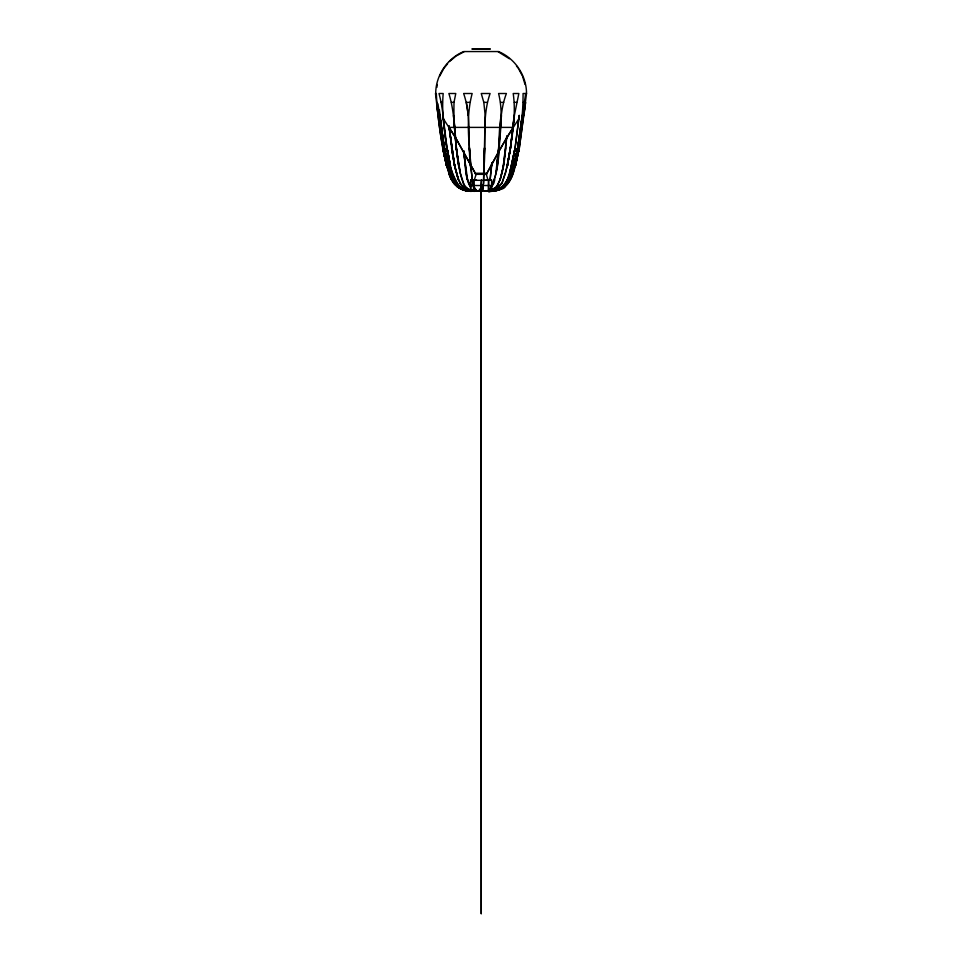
<?xml version="1.0" encoding="UTF-8"?>
<svg xmlns="http://www.w3.org/2000/svg" width="962" height="962" viewBox="0 0 962 962"><rect width="100%" height="100%" fill="white"/><g stroke="black" fill="none" stroke-linecap="round" stroke-linejoin="round"><path stroke-width="1.44" d="M481.253 442.448L481.253 342.821M488.323 190.981L488.371 180.098M488.744 190.981L488.78 180.098M484.114 165.909C486.075 141.835 481.962 116.691 490.103 93.506L481.253 93.506L483.814 102.369L485.173 115.44L483.658 183.225L482.046 190.849L482.828 189.298M483.91 165.861L484.499 147.871L483.417 183.225L482.323 190.716M514.369 115.452L510.509 147.895L507.383 165.897C510.978 142.051 516.69 117.665 513.203 93.506L518.843 93.506L514.357 115.44L510.509 147.895L507.407 165.909L502.104 183.225L495.983 189.298M491.75 165.861L491.919 162.867L490.187 179.569M491.75 163.131L490.031 179.641M491.558 165.897L491.75 163.131M501.491 115.452L496.969 165.897C498.665 141.931 504.521 117.232 498.581 93.506L506.409 93.506C494.769 123.737 505.218 160.69 490.103 189.298M489.802 189.298C502.368 167.508 496.669 139.334 501.226 115.44M511.904 172.739C518.722 146.982 523.184 120.214 523.063 93.506L526.527 93.506C526.515 75.529 515.103 58.454 498.496 51.551L463.732 51.563C447.126 58.454 435.714 75.529 435.702 93.506M496.632 186.748L490.56 190.777L487.542 190.921L490.596 190.801L496.645 186.76L500.252 179.569L503.33 165.897L506.746 136.099M506.926 136.075C504.737 153.03 505.206 171.525 496.56 186.772M470.406 165.849C467.736 141.811 471.657 116.715 463.636 93.506L472.162 93.506C464.61 121.465 470.286 151.154 472.114 179.629C473.076 183.526 473.184 188.143 476.683 190.777L478.21 190.933L476.491 190.716L473.508 186.76L470.406 165.861M450.312 165.849C446.031 142.075 441.053 117.761 443.193 93.506L438.985 93.506C447.558 123.93 441.366 159.908 459.752 186.772C463.287 189.358 467.424 191.39 471.909 190.933C466.919 191.51 462.193 189.706 458.225 186.772M482.563 189.298L482.816 186.76M436.904 87.374L437.193 84.464M526.527 93.506L519.372 147.859L513.263 172.739M523.929 115.44L525.577 102.357L519.288 147.895L515.416 165.909L519.288 147.895C515.536 160.846 515.464 176.996 504.846 186.772M498.845 147.859L495.851 172.739M514.165 115.44L510.461 147.859L507.383 165.897M503.33 165.897L505.747 147.895M522.198 115.44L517.712 147.859L513.912 165.909L517.688 147.895L525.649 93.506M522.282 115.44L517.688 147.895L513.888 165.897M507.347 179.569C504.906 185.053 500.192 189.358 494.276 190.753C489.225 191.017 489.249 190.813 494.288 190.729C512.265 185.702 511.147 162.193 515.247 147.871L511.676 165.897L507.395 179.641M507.251 165.849L510.461 147.859L505.639 172.739L501.839 183.225M454.004 102.369L455.772 93.506L448.881 93.506C456.818 119.192 453.775 146.741 460.185 172.739C461.7 178.667 462.987 185.654 468.446 189.298C484.391 194.3 462.542 189.55 463.48 183.225M513.84 165.861L517.724 147.871L513.816 165.849L509.343 179.641M503.463 165.849L500.156 179.629M515.391 165.897L519.384 147.871M494.805 179.629L493.855 183.225L490.091 189.298L488.203 190.777L486.147 190.921M474.194 180.303L476.142 174.338M506.998 183.225L511.724 172.739M509.163 179.569L511.748 172.739M513.155 172.739C511.05 181.301 504.858 189.021 495.899 190.753C480.423 191.63 505.218 190.704 504.822 186.772M463.756 189.298L467.748 190.777L471.897 190.849M439.742 76.058L443.879 68.314L447.595 63.793M486.628 173.809L506.265 138.263L518.867 118.735M486.64 173.809L498.496 151.78L513.227 127.393L449.11 127.393L455.206 137.061M509.319 179.629C505.916 186.664 498.051 191.703 490.127 190.825M491.702 186.748L487.89 190.753L485.87 190.849M501.815 183.225L495.683 189.298M504.713 186.748L508.164 183.225M490.692 190.753L487.674 190.825L490.572 190.789L493.59 189.298M470.767 190.825L466.005 190.789L457.154 186.772M449.446 61.532L455.098 56.89M499.218 186.772L492.688 190.777L488.924 190.849M498.965 186.748L492.412 190.753M502.284 186.748L494.252 190.716M503.751 186.772C501.875 190.981 472.835 194.18 500.252 189.298M503.775 186.772L495.214 190.753M499.35 189.298L503.547 186.748M456.228 55.952L463.973 51.816M451.527 179.569L446.596 165.861L442.628 147.859L446.621 165.897C441.257 142.123 437.469 117.869 436.339 93.506L435.473 93.506C438.732 120.07 440.764 147.102 448.773 172.739C451.01 181.253 457.142 189.033 466.137 190.753C483.357 193.001 451.479 189.514 452.657 179.641M485.389 190.789L483.982 190.921M496.031 190.801L500.42 189.298M479.99 190.933L479.413 189.298L480.266 190.849M476.046 190.921L473.869 190.777L476.334 190.837M484.199 190.825L485.582 190.716M472.258 48.93L489.971 48.93M472.017 49.038L490.199 49.038M436.7 102.357L438.047 115.44M440.849 102.357L442.436 102.357M451.37 102.357L454.028 102.357C453.367 125.914 455.952 149.603 460.269 172.739L456.253 147.871L453.475 115.44M469.697 102.357L466.378 102.357L468.253 115.44M483.814 102.357L487.289 102.357M500.577 102.357L503.679 102.357M514.345 102.357L516.606 102.357M523.172 102.357L524.254 102.357M475.95 173.256L485.906 173.256M475.204 173.797L487.037 173.797M475.95 174.338L486.315 174.338L488.083 180.303M476.539 180.098L470.622 180.11L470.622 191.029L476.539 190.981M485.75 180.098L491.654 180.098L491.594 190.981M470.755 180.303L491.534 180.303M470.755 185.522L491.534 185.522M470.622 190.187L473.196 190.187L473.196 191.029M470.755 190.801L491.534 190.801M485.75 190.981L491.654 190.981M471.416 190.716L474.47 190.825M466.101 190.753C457.094 189.081 450.793 181.361 448.737 172.739M437.963 103.812L444.3 147.895L450.12 172.739L455.026 183.225L458.441 186.748L466.786 190.753M467.748 190.753C449.783 185.642 450.986 162.205 446.837 147.871L450.396 165.897L446.981 147.895L443.013 115.44M466.029 189.298C475.108 193.374 460.173 186.736 460.173 183.225M468.422 189.298L471.5 190.777M498.256 51.816L509.391 58.742M457.287 186.748L461.748 189.298M458.441 186.748L462.65 189.298M463.035 186.76L469.6 190.753L462.782 186.772L458.249 179.641L454.617 165.909L448.881 125.769L454.617 165.909M516.498 66.053L518.35 68.314M443.35 118.735L455.88 138.263L475.601 173.809L455.88 138.263M454.81 183.225L450.096 172.739M473.701 186.772L476.683 190.777L478.222 190.921L476.479 190.729L473.52 186.748M519.035 69.601L522.486 76.058M470.129 186.772C464.381 175.793 465.692 162.566 463.516 150.673L467.568 179.569L470.382 186.76L467.568 179.569M458.273 179.629L454.629 165.897L449.206 127.224C451.671 145.996 452.585 165.656 460.197 183.225M463.504 183.225L460.173 172.739M452.861 179.569C444.48 159.235 443.001 136.953 439.718 115.44M458.501 179.569L454.773 165.849L451.563 147.859L454.629 165.897M522.919 77.453L525.036 84.464M439.369 109.632L444.264 147.871L448.184 165.849M442.712 147.895L446.621 165.897M444.312 147.895L448.088 165.909L444.3 147.895L439.802 115.44M446.969 147.895L450.372 165.909M466.065 172.739L467.328 179.629M458.814 165.897L456.265 147.859L458.682 165.849M466.281 172.739L463.6 150.637M479.665 189.298L479.87 190.753M453.715 115.44L456.421 147.895M481.253 190.933L481.253 913.9L481 190.933M473.929 180.098L473.977 190.981M473.52 180.098L473.569 190.981M473.112 190.187L473.112 191.029M470.743 180.098L470.707 191.029M519.24 115.44L515.115 147.895L509.716 172.739L515.223 147.859L511.7 165.909L515.103 147.895L519.215 115.44M481.445 180.098L480.856 190.981L481.445 180.098M470.586 165.897L469.408 147.859L470.586 165.909"/></g></svg>
